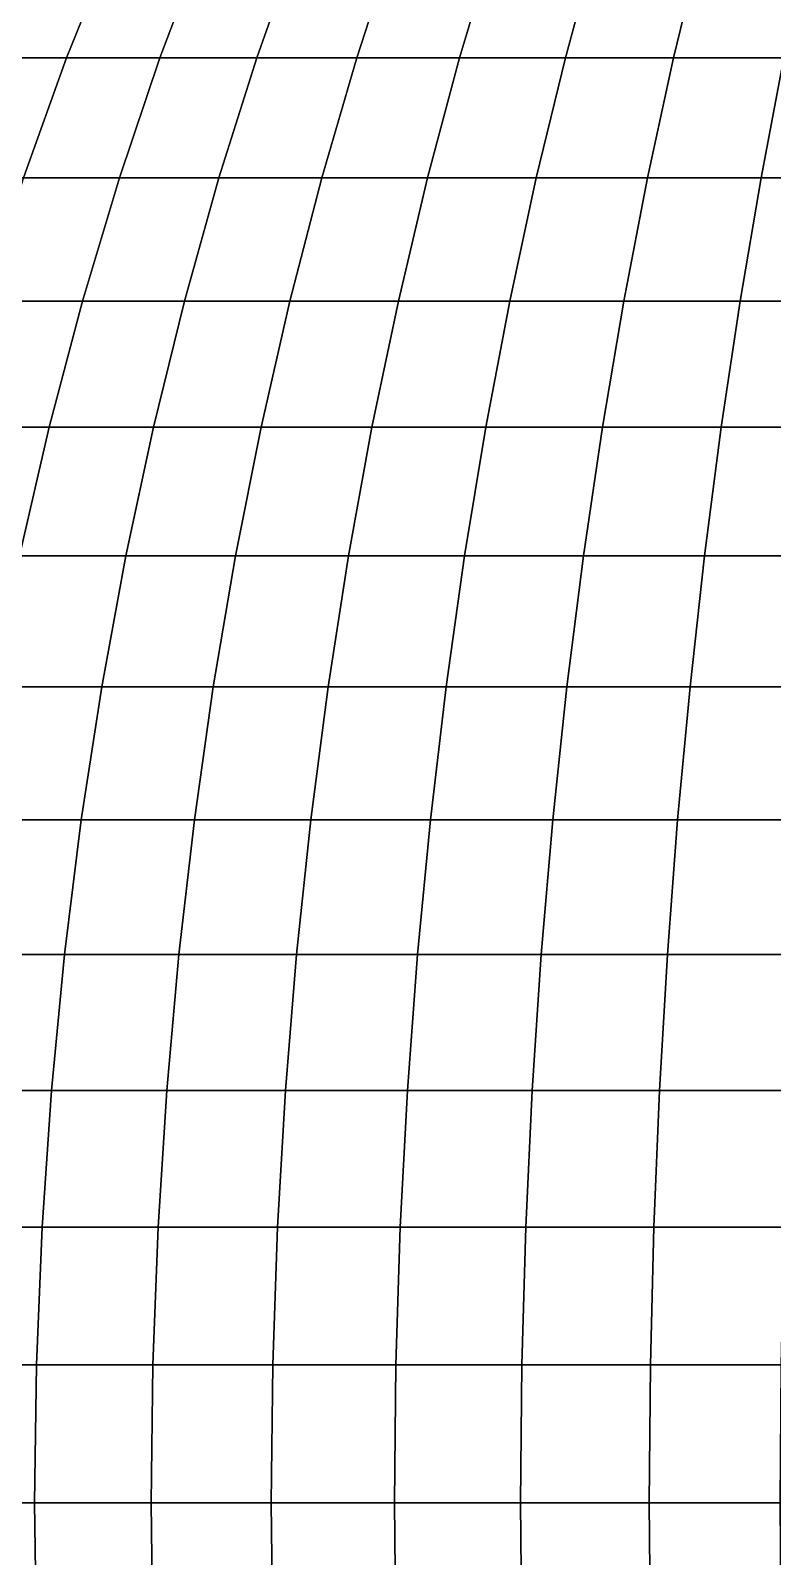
# Model space of a CAD drawing. Extents: x -610 to 610, y -610 to 610.
# Drawn here: x -339.5 to -178.6, y -11.7 to 319.3 of the extents above; entities that cross this region are included whole.
import ezdxf

# ---------------------------------------------------------------- set-up
doc = ezdxf.new("R2010")
doc.units = 0

msp = doc.modelspace()

# ---------------------------------------------------------------- linework, layer by layer
for points in [[(-351.138947, 313.397034, -387.42215), (-340.388947, 338.675629, -375.56134), (-321.551056, 338.675629, -391.811066), (-331.706085, 313.397034, -404.185028)], [(-331.706085, 313.397034, 404.185028), (-321.551056, 338.675629, 391.811066), (-340.388947, 338.675629, 375.56134), (-351.138947, 313.397034, 387.42215)], [(-331.706085, 313.397034, -404.185028), (-321.551056, 338.675629, -391.811066), (-301.938446, 338.675629, -407.116852), (-311.474121, 313.397034, -419.974213)], [(-311.474121, 313.397034, 419.974213), (-301.938446, 338.675629, 407.116852), (-321.551056, 338.675629, 391.811066), (-331.706085, 313.397034, 404.185028)], [(-311.474121, 313.397034, -419.974213), (-301.938446, 338.675629, -407.116852), (-281.59848, 338.675629, -421.441895), (-290.49176, 313.397034, -434.751648)], [(-290.49176, 313.397034, 434.751648), (-281.59848, 338.675629, 421.441895), (-301.938446, 338.675629, 407.116852), (-311.474121, 313.397034, 419.974213)], [(-290.49176, 313.397034, -434.751648), (-281.59848, 338.675629, -421.441895), (-260.580109, 338.675629, -434.751648), (-268.809601, 313.397034, -448.48172)], [(-268.809601, 313.397034, 448.48172), (-260.580109, 338.675629, 434.751648), (-281.59848, 338.675629, 421.441895), (-290.49176, 313.397034, 434.751648)], [(-268.809601, 313.397034, -448.48172), (-260.580109, 338.675629, -434.751648), (-238.933975, 338.675629, -447.014038), (-246.479843, 313.397034, -461.131378)], [(-246.479843, 313.397034, 461.131378), (-238.933975, 338.675629, 447.014038), (-260.580109, 338.675629, 434.751648), (-268.809601, 313.397034, 448.48172)], [(-246.479843, 313.397034, -461.131378), (-238.933975, 338.675629, -447.014038), (-216.712219, 338.675629, -458.199493), (-223.55632, 313.397034, -472.670105)], [(-223.55632, 313.397034, 472.670105), (-216.712219, 338.675629, 458.199493), (-238.933975, 338.675629, 447.014038), (-246.479843, 313.397034, 461.131378)], [(-223.55632, 313.397034, -472.670105), (-216.712219, 338.675629, -458.199493), (-193.968414, 338.675629, -468.281158), (-200.094193, 313.397034, -483.07016)], [(-200.094193, 313.397034, 483.07016), (-193.968414, 338.675629, 468.281158), (-216.712219, 338.675629, 458.199493), (-223.55632, 313.397034, 472.670105)], [(-200.094193, 313.397034, -483.07016), (-193.968414, 338.675629, -468.281158), (-170.757294, 338.675629, -477.23468), (-176.150055, 313.397034, -492.306427)], [(-176.150055, 313.397034, 492.306427), (-170.757294, 338.675629, 477.23468), (-193.968414, 338.675629, 468.281158), (-200.094193, 313.397034, 483.07016)], [(-361.042999, 287.363464, -398.349548), (-351.138947, 313.397034, -387.42215), (-331.706085, 313.397034, -404.185028), (-341.061981, 287.363464, -415.585266)], [(-341.061981, 287.363464, 415.585266), (-331.706085, 313.397034, 404.185028), (-351.138947, 313.397034, 387.42215), (-361.042999, 287.363464, 398.349548)], [(-341.061981, 287.363464, -415.585266), (-331.706085, 313.397034, -404.185028), (-311.474121, 313.397034, -419.974213), (-320.259369, 287.363464, -431.819794)], [(-320.259369, 287.363464, 431.819794), (-311.474121, 313.397034, 419.974213), (-331.706085, 313.397034, 404.185028), (-341.061981, 287.363464, 415.585266)], [(-320.259369, 287.363464, -431.819794), (-311.474121, 313.397034, -419.974213), (-290.49176, 313.397034, -434.751648), (-298.685211, 287.363464, -447.014038)], [(-298.685211, 287.363464, 447.014038), (-290.49176, 313.397034, 434.751648), (-311.474121, 313.397034, 419.974213), (-320.259369, 287.363464, 431.819794)], [(-298.685211, 287.363464, -447.014038), (-290.49176, 313.397034, -434.751648), (-268.809601, 313.397034, -448.48172), (-276.39151, 287.363464, -461.131378)], [(-276.39151, 287.363464, 461.131378), (-268.809601, 313.397034, 448.48172), (-290.49176, 313.397034, 434.751648), (-298.685211, 287.363464, 447.014038)], [(-276.39151, 287.363464, -461.131378), (-268.809601, 313.397034, -448.48172), (-246.479843, 313.397034, -461.131378), (-253.431931, 287.363464, -474.137817)], [(-253.431931, 287.363464, 474.137817), (-246.479843, 313.397034, 461.131378), (-268.809601, 313.397034, 448.48172), (-276.39151, 287.363464, 461.131378)], [(-253.431931, 287.363464, -474.137817), (-246.479843, 313.397034, -461.131378), (-223.55632, 313.397034, -472.670105), (-229.861816, 287.363464, -486.002014)], [(-229.861816, 287.363464, 486.002014), (-223.55632, 313.397034, 472.670105), (-246.479843, 313.397034, 461.131378), (-253.431931, 287.363464, 474.137817)], [(-229.861816, 287.363464, -486.002014), (-223.55632, 313.397034, -472.670105), (-200.094193, 313.397034, -483.07016), (-205.737976, 287.363464, -496.695374)], [(-205.737976, 287.363464, 496.695374), (-200.094193, 313.397034, 483.07016), (-223.55632, 313.397034, 472.670105), (-229.861816, 287.363464, 486.002014)], [(-205.737976, 287.363464, -496.695374), (-200.094193, 313.397034, -483.07016), (-176.150055, 313.397034, -492.306427), (-181.118454, 287.363464, -506.192169)], [(-181.118454, 287.363464, 506.192169), (-176.150055, 313.397034, 492.306427), (-200.094193, 313.397034, 483.07016), (-205.737976, 287.363464, 496.695374)], [(-181.118454, 287.363464, -506.192169), (-176.150055, 313.397034, -492.306427), (-151.78154, 313.397034, -500.356689), (-156.062622, 287.363464, -514.469482)], [(-156.062622, 287.363464, 514.469482), (-151.78154, 313.397034, 500.356689), (-176.150055, 313.397034, 492.306427), (-181.118454, 287.363464, 506.192169)], [(-349.596283, 260.637573, -425.984314), (-341.061981, 287.363464, -415.585266), (-320.259369, 287.363464, -431.819794), (-328.273132, 260.637573, -442.625092)], [(-328.273132, 260.637573, 442.625092), (-320.259369, 287.363464, 431.819794), (-341.061981, 287.363464, 415.585266), (-349.596283, 260.637573, 425.984314)], [(-328.273132, 260.637573, -442.625092), (-320.259369, 287.363464, -431.819794), (-298.685211, 287.363464, -447.014038), (-306.159149, 260.637573, -458.199493)], [(-306.159149, 260.637573, 458.199493), (-298.685211, 287.363464, 447.014038), (-320.259369, 287.363464, 431.819794), (-328.273132, 260.637573, 442.625092)], [(-306.159149, 260.637573, -458.199493), (-298.685211, 287.363464, -447.014038), (-276.39151, 287.363464, -461.131378), (-283.307556, 260.637573, -472.670105)], [(-283.307556, 260.637573, 472.670105), (-276.39151, 287.363464, 461.131378), (-298.685211, 287.363464, 447.014038), (-306.159149, 260.637573, 458.199493)], [(-283.307556, 260.637573, -472.670105), (-276.39151, 287.363464, -461.131378), (-253.431931, 287.363464, -474.137817), (-259.773468, 260.637573, -486.002014)], [(-259.773468, 260.637573, 486.002014), (-253.431931, 287.363464, 474.137817), (-276.39151, 287.363464, 461.131378), (-283.307556, 260.637573, 472.670105)], [(-259.773468, 260.637573, -486.002014), (-253.431931, 287.363464, -474.137817), (-229.861816, 287.363464, -486.002014), (-235.613586, 260.637573, -498.163086)], [(-235.613586, 260.637573, 498.163086), (-229.861816, 287.363464, 486.002014), (-253.431931, 287.363464, 474.137817), (-259.773468, 260.637573, 486.002014)], [(-235.613586, 260.637573, -498.163086), (-229.861816, 287.363464, -486.002014), (-205.737976, 287.363464, -496.695374), (-210.886078, 260.637573, -509.124023)], [(-210.886078, 260.637573, 509.124023), (-205.737976, 287.363464, 496.695374), (-229.861816, 287.363464, 486.002014), (-235.613586, 260.637573, 498.163086)], [(-210.886078, 260.637573, -509.124023), (-205.737976, 287.363464, -496.695374), (-181.118454, 287.363464, -506.192169), (-185.650513, 260.637573, -518.858459)], [(-185.650513, 260.637573, 518.858459), (-181.118454, 287.363464, 506.192169), (-205.737976, 287.363464, 496.695374), (-210.886078, 260.637573, 509.124023)], [(-185.650513, 260.637573, -518.858459), (-181.118454, 287.363464, -506.192169), (-156.062622, 287.363464, -514.469482), (-159.967728, 260.637573, -527.342896)], [(-159.967728, 260.637573, 527.342896), (-156.062622, 287.363464, 514.469482), (-181.118454, 287.363464, 506.192169), (-185.650513, 260.637573, 518.858459)], [(-357.288361, 233.283813, -435.357147), (-349.596283, 260.637573, -425.984314), (-328.273132, 260.637573, -442.625092), (-335.496063, 233.283813, -452.364044)], [(-335.496063, 233.283813, 452.364044), (-328.273132, 260.637573, 442.625092), (-349.596283, 260.637573, 425.984314), (-357.288361, 233.283813, 435.357147)], [(-335.496063, 233.283813, -452.364044), (-328.273132, 260.637573, -442.625092), (-306.159149, 260.637573, -458.199493), (-312.895477, 233.283813, -468.281158)], [(-312.895477, 233.283813, 468.281158), (-306.159149, 260.637573, 458.199493), (-328.273132, 260.637573, 442.625092), (-335.496063, 233.283813, 452.364044)], [(-312.895477, 233.283813, -468.281158), (-306.159149, 260.637573, -458.199493), (-283.307556, 260.637573, -472.670105), (-289.541107, 233.283813, -483.07016)], [(-289.541107, 233.283813, 483.07016), (-283.307556, 260.637573, 472.670105), (-306.159149, 260.637573, 458.199493), (-312.895477, 233.283813, 468.281158)], [(-289.541107, 233.283813, -483.07016), (-283.307556, 260.637573, -472.670105), (-259.773468, 260.637573, -486.002014), (-265.489197, 233.283813, -496.695374)], [(-265.489197, 233.283813, 496.695374), (-259.773468, 260.637573, 486.002014), (-283.307556, 260.637573, 472.670105), (-289.541107, 233.283813, 483.07016)], [(-265.489197, 233.283813, -496.695374), (-259.773468, 260.637573, -486.002014), (-235.613586, 260.637573, -498.163086), (-240.797729, 233.283813, -509.124023)], [(-240.797729, 233.283813, 509.124023), (-235.613586, 260.637573, 498.163086), (-259.773468, 260.637573, 486.002014), (-265.489197, 233.283813, 496.695374)], [(-240.797729, 233.283813, -509.124023), (-235.613586, 260.637573, -498.163086), (-210.886078, 260.637573, -509.124023), (-215.526138, 233.283813, -520.326172)], [(-215.526138, 233.283813, 520.326172), (-210.886078, 260.637573, 509.124023), (-235.613586, 260.637573, 498.163086), (-240.797729, 233.283813, 509.124023)], [(-215.526138, 233.283813, -520.326172), (-210.886078, 260.637573, -509.124023), (-185.650513, 260.637573, -518.858459), (-189.735352, 233.283813, -530.27478)], [(-189.735352, 233.283813, 530.27478), (-185.650513, 260.637573, 518.858459), (-210.886078, 260.637573, 509.124023), (-215.526138, 233.283813, 520.326172)], [(-189.735352, 233.283813, -530.27478), (-185.650513, 260.637573, -518.858459), (-159.967728, 260.637573, -527.342896), (-163.487442, 233.283813, -538.945862)], [(-163.487442, 233.283813, 538.945862), (-159.967728, 260.637573, 527.342896), (-185.650513, 260.637573, 518.858459), (-189.735352, 233.283813, 530.27478)], [(-364.11972, 205.368057, -443.681122), (-357.288361, 233.283813, -435.357147), (-335.496063, 233.283813, -452.364044), (-341.910706, 205.368057, -461.013214)], [(-341.910706, 205.368057, 461.013214), (-335.496063, 233.283813, 452.364044), (-357.288361, 233.283813, 435.357147), (-364.11972, 205.368057, 443.681122)], [(-341.910706, 205.368057, -461.013214), (-335.496063, 233.283813, -452.364044), (-312.895477, 233.283813, -468.281158), (-318.878021, 205.368057, -477.23468)], [(-318.878021, 205.368057, 477.23468), (-312.895477, 233.283813, 468.281158), (-335.496063, 233.283813, 452.364044), (-341.910706, 205.368057, 461.013214)], [(-318.878021, 205.368057, -477.23468), (-312.895477, 233.283813, -468.281158), (-289.541107, 233.283813, -483.07016), (-295.077118, 205.368057, -492.306427)], [(-295.077118, 205.368057, 492.306427), (-289.541107, 233.283813, 483.07016), (-312.895477, 233.283813, 468.281158), (-318.878021, 205.368057, 477.23468)], [(-295.077118, 205.368057, -492.306427), (-289.541107, 233.283813, -483.07016), (-265.489197, 233.283813, -496.695374), (-270.565338, 205.368057, -506.192169)], [(-270.565338, 205.368057, 506.192169), (-265.489197, 233.283813, 496.695374), (-289.541107, 233.283813, 483.07016), (-295.077118, 205.368057, 492.306427)], [(-270.565338, 205.368057, -506.192169), (-265.489197, 233.283813, -496.695374), (-240.797729, 233.283813, -509.124023), (-245.401779, 205.368057, -518.858459)], [(-245.401779, 205.368057, 518.858459), (-240.797729, 233.283813, 509.124023), (-265.489197, 233.283813, 496.695374), (-270.565338, 205.368057, 506.192169)], [(-245.401779, 205.368057, -518.858459), (-240.797729, 233.283813, -509.124023), (-215.526138, 233.283813, -520.326172), (-219.647003, 205.368057, -530.27478)], [(-219.647003, 205.368057, 530.27478), (-215.526138, 233.283813, 520.326172), (-240.797729, 233.283813, 509.124023), (-245.401779, 205.368057, 518.858459)], [(-219.647003, 205.368057, -530.27478), (-215.526138, 233.283813, -520.326172), (-189.735352, 233.283813, -530.27478), (-193.363068, 205.368057, -540.413574)], [(-193.363068, 205.368057, 540.413574), (-189.735352, 233.283813, 530.27478), (-215.526138, 233.283813, 520.326172), (-219.647003, 205.368057, 530.27478)], [(-193.363068, 205.368057, -540.413574), (-189.735352, 233.283813, -530.27478), (-163.487442, 233.283813, -538.945862), (-166.613327, 205.368057, -549.250549)], [(-166.613327, 205.368057, 549.250549), (-163.487442, 233.283813, 538.945862), (-189.735352, 233.283813, 530.27478), (-193.363068, 205.368057, 540.413574)], [(-347.501678, 176.957535, -468.551788), (-341.910706, 205.368057, -461.013214), (-318.878021, 205.368057, -477.23468), (-324.092346, 176.957535, -485.038483)], [(-324.092346, 176.957535, 485.038483), (-318.878021, 205.368057, 477.23468), (-341.910706, 205.368057, 461.013214), (-347.501678, 176.957535, 468.551788)], [(-324.092346, 176.957535, -485.038483), (-318.878021, 205.368057, -477.23468), (-295.077118, 205.368057, -492.306427), (-299.902252, 176.957535, -500.356689)], [(-299.902252, 176.957535, 500.356689), (-295.077118, 205.368057, 492.306427), (-318.878021, 205.368057, 477.23468), (-324.092346, 176.957535, 485.038483)], [(-299.902252, 176.957535, -500.356689), (-295.077118, 205.368057, -492.306427), (-270.565338, 205.368057, -506.192169), (-274.989685, 176.957535, -514.469482)], [(-274.989685, 176.957535, 514.469482), (-270.565338, 205.368057, 506.192169), (-295.077118, 205.368057, 492.306427), (-299.902252, 176.957535, 500.356689)], [(-274.989685, 176.957535, -514.469482), (-270.565338, 205.368057, -506.192169), (-245.401779, 205.368057, -518.858459), (-249.414612, 176.957535, -527.342896)], [(-249.414612, 176.957535, 527.342896), (-245.401779, 205.368057, 518.858459), (-270.565338, 205.368057, 506.192169), (-274.989685, 176.957535, 514.469482)], [(-249.414612, 176.957535, -527.342896), (-245.401779, 205.368057, -518.858459), (-219.647003, 205.368057, -530.27478), (-223.238693, 176.957535, -538.945862)], [(-223.238693, 176.957535, 538.945862), (-219.647003, 205.368057, 530.27478), (-245.401779, 205.368057, 518.858459), (-249.414612, 176.957535, 527.342896)], [(-223.238693, 176.957535, -538.945862), (-219.647003, 205.368057, -530.27478), (-193.363068, 205.368057, -540.413574), (-196.524979, 176.957535, -549.250549)], [(-196.524979, 176.957535, 549.250549), (-193.363068, 205.368057, 540.413574), (-219.647003, 205.368057, 530.27478), (-223.238693, 176.957535, 538.945862)], [(-196.524979, 176.957535, -549.250549), (-193.363068, 205.368057, -540.413574), (-166.613327, 205.368057, -549.250549), (-169.337814, 176.957535, -558.231934)], [(-169.337814, 176.957535, 558.231934), (-166.613327, 205.368057, 549.250549), (-193.363068, 205.368057, 540.413574), (-196.524979, 176.957535, 549.250549)], [(-352.255493, 148.120712, -474.961548), (-347.501678, 176.957535, -468.551788), (-324.092346, 176.957535, -485.038483), (-328.525909, 148.120712, -491.673798)], [(-328.525909, 148.120712, 491.673798), (-324.092346, 176.957535, 485.038483), (-347.501678, 176.957535, 468.551788), (-352.255493, 148.120712, 474.961548)], [(-328.525909, 148.120712, -491.673798), (-324.092346, 176.957535, -485.038483), (-299.902252, 176.957535, -500.356689), (-304.004913, 148.120712, -507.201569)], [(-304.004913, 148.120712, 507.201569), (-299.902252, 176.957535, 500.356689), (-324.092346, 176.957535, 485.038483), (-328.525909, 148.120712, 491.673798)], [(-304.004913, 148.120712, -507.201569), (-299.902252, 176.957535, -500.356689), (-274.989685, 176.957535, -514.469482), (-278.751526, 148.120712, -521.507385)], [(-278.751526, 148.120712, 521.507385), (-274.989685, 176.957535, 514.469482), (-299.902252, 176.957535, 500.356689), (-304.004913, 148.120712, 507.201569)], [(-278.751526, 148.120712, -521.507385), (-274.989685, 176.957535, -514.469482), (-249.414612, 176.957535, -527.342896), (-252.826614, 148.120712, -534.556946)], [(-252.826614, 148.120712, 534.556946), (-249.414612, 176.957535, 527.342896), (-274.989685, 176.957535, 514.469482), (-278.751526, 148.120712, 521.507385)], [(-252.826614, 148.120712, -534.556946), (-249.414612, 176.957535, -527.342896), (-223.238693, 176.957535, -538.945862), (-226.292603, 148.120712, -546.318665)], [(-226.292603, 148.120712, 546.318665), (-223.238693, 176.957535, 538.945862), (-249.414612, 176.957535, 527.342896), (-252.826614, 148.120712, 534.556946)], [(-226.292603, 148.120712, -546.318665), (-223.238693, 176.957535, -538.945862), (-196.524979, 176.957535, -549.250549), (-199.21344, 148.120712, -556.764221)], [(-199.21344, 148.120712, 556.764221), (-196.524979, 176.957535, 549.250549), (-223.238693, 176.957535, 538.945862), (-226.292603, 148.120712, 546.318665)], [(-199.21344, 148.120712, -556.764221), (-196.524979, 176.957535, -549.250549), (-169.337814, 176.957535, -558.231934), (-171.654343, 148.120712, -565.86853)], [(-171.654343, 148.120712, 565.86853), (-169.337814, 176.957535, 558.231934), (-196.524979, 176.957535, 549.250549), (-199.21344, 148.120712, 556.764221)], [(-356.160706, 118.927063, -480.227112), (-352.255493, 148.120712, -474.961548), (-328.525909, 148.120712, -491.673798), (-332.16806, 118.927063, -497.124634)], [(-332.16806, 118.927063, 497.124634), (-328.525909, 148.120712, 491.673798), (-352.255493, 148.120712, 474.961548), (-356.160706, 118.927063, 480.227112)], [(-332.16806, 118.927063, -497.124634), (-328.525909, 148.120712, -491.673798), (-304.004913, 148.120712, -507.201569), (-307.375214, 118.927063, -512.824524)], [(-307.375214, 118.927063, 512.824524), (-304.004913, 148.120712, 507.201569), (-328.525909, 148.120712, 491.673798), (-332.16806, 118.927063, 497.124634)], [(-307.375214, 118.927063, -512.824524), (-304.004913, 148.120712, -507.201569), (-278.751526, 148.120712, -521.507385), (-281.841858, 118.927063, -527.289001)], [(-281.841858, 118.927063, 527.289001), (-278.751526, 148.120712, 521.507385), (-304.004913, 148.120712, 507.201569), (-307.375214, 118.927063, 512.824524)], [(-281.841858, 118.927063, -527.289001), (-278.751526, 148.120712, -521.507385), (-252.826614, 148.120712, -534.556946), (-255.629517, 118.927063, -540.483154)], [(-255.629517, 118.927063, 540.483154), (-252.826614, 148.120712, 534.556946), (-278.751526, 148.120712, 521.507385), (-281.841858, 118.927063, 527.289001)], [(-255.629517, 118.927063, -540.483154), (-252.826614, 148.120712, -534.556946), (-226.292603, 148.120712, -546.318665), (-228.801331, 118.927063, -552.375305)], [(-228.801331, 118.927063, 552.375305), (-226.292603, 148.120712, 546.318665), (-252.826614, 148.120712, 534.556946), (-255.629517, 118.927063, 540.483154)], [(-228.801331, 118.927063, -552.375305), (-226.292603, 148.120712, -546.318665), (-199.21344, 148.120712, -556.764221), (-201.421967, 118.927063, -562.936707)], [(-201.421967, 118.927063, 562.936707), (-199.21344, 148.120712, 556.764221), (-226.292603, 148.120712, 546.318665), (-228.801331, 118.927063, 552.375305)], [(-201.421967, 118.927063, -562.936707), (-199.21344, 148.120712, -556.764221), (-171.654343, 148.120712, -565.86853), (-173.557358, 118.927063, -572.141907)], [(-173.557358, 118.927063, 572.141907), (-171.654343, 148.120712, 565.86853), (-199.21344, 148.120712, 556.764221), (-201.421967, 118.927063, 562.936707)], [(-359.207886, 89.446892, -484.335724), (-356.160706, 118.927063, -480.227112), (-332.16806, 118.927063, -497.124634), (-335.009979, 89.446892, -501.377838)], [(-335.009979, 89.446892, 501.377838), (-332.16806, 118.927063, 497.124634), (-356.160706, 118.927063, 480.227112), (-359.207886, 89.446892, 484.335724)], [(-335.009979, 89.446892, -501.377838), (-332.16806, 118.927063, -497.124634), (-307.375214, 118.927063, -512.824524), (-310.004974, 89.446892, -517.212097)], [(-310.004974, 89.446892, 517.212097), (-307.375214, 118.927063, 512.824524), (-332.16806, 118.927063, 497.124634), (-335.009979, 89.446892, 501.377838)], [(-310.004974, 89.446892, -517.212097), (-307.375214, 118.927063, -512.824524), (-281.841858, 118.927063, -527.289001), (-284.253174, 89.446892, -531.800293)], [(-284.253174, 89.446892, 531.800293), (-281.841858, 118.927063, 527.289001), (-307.375214, 118.927063, 512.824524), (-310.004974, 89.446892, 517.212097)], [(-284.253174, 89.446892, -531.800293), (-281.841858, 118.927063, -527.289001), (-255.629517, 118.927063, -540.483154), (-257.816589, 89.446892, -545.107361)], [(-257.816589, 89.446892, 545.107361), (-255.629517, 118.927063, 540.483154), (-281.841858, 118.927063, 527.289001), (-284.253174, 89.446892, 531.800293)], [(-257.816589, 89.446892, -545.107361), (-255.629517, 118.927063, -540.483154), (-228.801331, 118.927063, -552.375305), (-230.758881, 89.446892, -557.101196)], [(-230.758881, 89.446892, 557.101196), (-228.801331, 118.927063, 552.375305), (-255.629517, 118.927063, 540.483154), (-257.816589, 89.446892, 545.107361)], [(-230.758881, 89.446892, -557.101196), (-228.801331, 118.927063, -552.375305), (-201.421967, 118.927063, -562.936707), (-203.145248, 89.446892, -567.75293)], [(-203.145248, 89.446892, 567.75293), (-201.421967, 118.927063, 562.936707), (-228.801331, 118.927063, 552.375305), (-230.758881, 89.446892, 557.101196)], [(-203.145248, 89.446892, -567.75293), (-201.421967, 118.927063, -562.936707), (-173.557358, 118.927063, -572.141907), (-175.042236, 89.446892, -577.036926)], [(-175.042236, 89.446892, 577.036926), (-173.557358, 118.927063, 572.141907), (-201.421967, 118.927063, 562.936707), (-203.145248, 89.446892, 567.75293)], [(-361.389679, 59.751247, -487.277588), (-359.207886, 89.446892, -484.335724), (-335.009979, 89.446892, -501.377838), (-337.0448, 59.751247, -504.423157)], [(-337.0448, 59.751247, 504.423157), (-335.009979, 89.446892, 501.377838), (-359.207886, 89.446892, 484.335724), (-361.389679, 59.751247, 487.277588)], [(-337.0448, 59.751247, -504.423157), (-335.009979, 89.446892, -501.377838), (-310.004974, 89.446892, -517.212097), (-311.887939, 59.751247, -520.353577)], [(-311.887939, 59.751247, 520.353577), (-310.004974, 89.446892, 517.212097), (-335.009979, 89.446892, 501.377838), (-337.0448, 59.751247, 504.423157)], [(-311.887939, 59.751247, -520.353577), (-310.004974, 89.446892, -517.212097), (-284.253174, 89.446892, -531.800293), (-285.979706, 59.751247, -535.030396)], [(-285.979706, 59.751247, 535.030396), (-284.253174, 89.446892, 531.800293), (-310.004974, 89.446892, 517.212097), (-311.887939, 59.751247, 520.353577)], [(-285.979706, 59.751247, -535.030396), (-284.253174, 89.446892, -531.800293), (-257.816589, 89.446892, -545.107361), (-259.382538, 59.751247, -548.418335)], [(-259.382538, 59.751247, 548.418335), (-257.816589, 89.446892, 545.107361), (-284.253174, 89.446892, 531.800293), (-285.979706, 59.751247, 535.030396)], [(-259.382538, 59.751247, -548.418335), (-257.816589, 89.446892, -545.107361), (-230.758881, 89.446892, -557.101196), (-232.160507, 59.751247, -560.484985)], [(-232.160507, 59.751247, 560.484985), (-230.758881, 89.446892, 557.101196), (-257.816589, 89.446892, 545.107361), (-259.382538, 59.751247, 548.418335)], [(-232.160507, 59.751247, -560.484985), (-230.758881, 89.446892, -557.101196), (-203.145248, 89.446892, -567.75293), (-204.37915, 59.751247, -571.201477)], [(-204.37915, 59.751247, 571.201477), (-203.145248, 89.446892, 567.75293), (-230.758881, 89.446892, 557.101196), (-232.160507, 59.751247, 560.484985)], [(-204.37915, 59.751247, -571.201477), (-203.145248, 89.446892, -567.75293), (-175.042236, 89.446892, -577.036926), (-176.105438, 59.751247, -580.541809)], [(-176.105438, 59.751247, 580.541809), (-175.042236, 89.446892, 577.036926), (-203.145248, 89.446892, 567.75293), (-204.37915, 59.751247, 571.201477)], [(-362.700867, 29.911655, -489.045502), (-361.389679, 59.751247, -487.277588), (-337.0448, 59.751247, -504.423157), (-338.267639, 29.911655, -506.253326)], [(-338.267639, 29.911655, 506.253326), (-337.0448, 59.751247, 504.423157), (-361.389679, 59.751247, 487.277588), (-362.700867, 29.911655, 489.045502)], [(-338.267639, 29.911655, -506.253326), (-337.0448, 59.751247, -504.423157), (-311.887939, 59.751247, -520.353577), (-313.019531, 29.911655, -522.241516)], [(-313.019531, 29.911655, 522.241516), (-311.887939, 59.751247, 520.353577), (-337.0448, 59.751247, 504.423157), (-338.267639, 29.911655, 506.253326)], [(-313.019531, 29.911655, -522.241516), (-311.887939, 59.751247, -520.353577), (-285.979706, 59.751247, -535.030396), (-287.017303, 29.911655, -536.971619)], [(-287.017303, 29.911655, 536.971619), (-285.979706, 59.751247, 535.030396), (-311.887939, 59.751247, 520.353577), (-313.019531, 29.911655, 522.241516)], [(-287.017303, 29.911655, -536.971619), (-285.979706, 59.751247, -535.030396), (-259.382538, 59.751247, -548.418335), (-260.323639, 29.911655, -550.408081)], [(-260.323639, 29.911655, 550.408081), (-259.382538, 59.751247, 548.418335), (-285.979706, 59.751247, 535.030396), (-287.017303, 29.911655, 536.971619)], [(-260.323639, 29.911655, -550.408081), (-259.382538, 59.751247, -548.418335), (-232.160507, 59.751247, -560.484985), (-233.002823, 29.911655, -562.518555)], [(-233.002823, 29.911655, 562.518555), (-232.160507, 59.751247, 560.484985), (-259.382538, 59.751247, 548.418335), (-260.323639, 29.911655, 550.408081)], [(-233.002823, 29.911655, -562.518555), (-232.160507, 59.751247, -560.484985), (-204.37915, 59.751247, -571.201477), (-205.120667, 29.911655, -573.273926)], [(-205.120667, 29.911655, 573.273926), (-204.37915, 59.751247, 571.201477), (-232.160507, 59.751247, 560.484985), (-233.002823, 29.911655, 562.518555)], [(-205.120667, 29.911655, -573.273926), (-204.37915, 59.751247, -571.201477), (-176.105438, 59.751247, -580.541809), (-176.744385, 29.911655, -582.648132)], [(-176.744385, 29.911655, 582.648132), (-176.105438, 59.751247, 580.541809), (-204.37915, 59.751247, 571.201477), (-205.120667, 29.911655, 573.273926)], [(-363.138306, 0, -489.635315), (-362.700867, 29.911655, -489.045502), (-338.267639, 29.911655, -506.253326), (-338.675629, 0, -506.863861)], [(-338.675629, 0, 506.863861), (-338.267639, 29.911655, 506.253326), (-362.700867, 29.911655, 489.045502), (-363.138306, 0, 489.635315)], [(-338.675629, 0, -506.863861), (-338.267639, 29.911655, -506.253326), (-313.019531, 29.911655, -522.241516), (-313.397034, 0, -522.871338)], [(-313.397034, 0, 522.871338), (-313.019531, 29.911655, 522.241516), (-338.267639, 29.911655, 506.253326), (-338.675629, 0, 506.863861)], [(-313.397034, 0, -522.871338), (-313.019531, 29.911655, -522.241516), (-287.017303, 29.911655, -536.971619), (-287.363464, 0, -537.619202)], [(-287.363464, 0, 537.619202), (-287.017303, 29.911655, 536.971619), (-313.019531, 29.911655, 522.241516), (-313.397034, 0, 522.871338)], [(-287.363464, 0, -537.619202), (-287.017303, 29.911655, -536.971619), (-260.323639, 29.911655, -550.408081), (-260.637573, 0, -551.071899)], [(-260.637573, 0, 551.071899), (-260.323639, 29.911655, 550.408081), (-287.017303, 29.911655, 536.971619), (-287.363464, 0, 537.619202)], [(-260.637573, 0, -551.071899), (-260.323639, 29.911655, -550.408081), (-233.002823, 29.911655, -562.518555), (-233.283813, 0, -563.19696)], [(-233.283813, 0, 563.19696), (-233.002823, 29.911655, 562.518555), (-260.323639, 29.911655, 550.408081), (-260.637573, 0, 551.071899)], [(-233.283813, 0, -563.19696), (-233.002823, 29.911655, -562.518555), (-205.120667, 29.911655, -573.273926), (-205.368057, 0, -573.965271)], [(-205.368057, 0, 573.965271), (-205.120667, 29.911655, 573.273926), (-233.002823, 29.911655, 562.518555), (-233.283813, 0, 563.19696)], [(-205.368057, 0, -573.965271), (-205.120667, 29.911655, -573.273926), (-176.744385, 29.911655, -582.648132), (-176.957535, 0, -583.35083)], [(-176.957535, 0, 583.35083), (-176.744385, 29.911655, 582.648132), (-205.120667, 29.911655, 573.273926), (-205.368057, 0, 573.965271)], [(-362.700867, -29.911655, -489.045502), (-363.138306, 0, -489.635315), (-338.675629, 0, -506.863861), (-338.267639, -29.911655, -506.253326)], [(-338.267639, -29.911655, 506.253326), (-338.675629, 0, 506.863861), (-363.138306, 0, 489.635315), (-362.700867, -29.911655, 489.045502)], [(-338.267639, -29.911655, -506.253326), (-338.675629, 0, -506.863861), (-313.397034, 0, -522.871338), (-313.019531, -29.911655, -522.241516)], [(-313.019531, -29.911655, 522.241516), (-313.397034, 0, 522.871338), (-338.675629, 0, 506.863861), (-338.267639, -29.911655, 506.253326)], [(-313.019531, -29.911655, -522.241516), (-313.397034, 0, -522.871338), (-287.363464, 0, -537.619202), (-287.017303, -29.911655, -536.971619)], [(-287.017303, -29.911655, 536.971619), (-287.363464, 0, 537.619202), (-313.397034, 0, 522.871338), (-313.019531, -29.911655, 522.241516)], [(-287.017303, -29.911655, -536.971619), (-287.363464, 0, -537.619202), (-260.637573, 0, -551.071899), (-260.323639, -29.911655, -550.408081)], [(-260.323639, -29.911655, 550.408081), (-260.637573, 0, 551.071899), (-287.363464, 0, 537.619202), (-287.017303, -29.911655, 536.971619)], [(-260.323639, -29.911655, -550.408081), (-260.637573, 0, -551.071899), (-233.283813, 0, -563.19696), (-233.002823, -29.911655, -562.518555)], [(-233.002823, -29.911655, 562.518555), (-233.283813, 0, 563.19696), (-260.637573, 0, 551.071899), (-260.323639, -29.911655, 550.408081)], [(-233.002823, -29.911655, -562.518555), (-233.283813, 0, -563.19696), (-205.368057, 0, -573.965271), (-205.120667, -29.911655, -573.273926)], [(-205.120667, -29.911655, 573.273926), (-205.368057, 0, 573.965271), (-233.283813, 0, 563.19696), (-233.002823, -29.911655, 562.518555)], [(-205.120667, -29.911655, -573.273926), (-205.368057, 0, -573.965271), (-176.957535, 0, -583.35083), (-176.744385, -29.911655, -582.648132)], [(-176.744385, -29.911655, 582.648132), (-176.957535, 0, 583.35083), (-205.368057, 0, 573.965271), (-205.120667, -29.911655, 573.273926)]]:
    msp.add_3dface(points)

doc.saveas('drawing.dxf')
